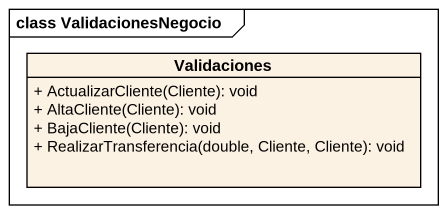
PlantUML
@startuml
mainframe class ValidacionesNegocio
hide circle
hide empty members
skinparam classAttributeIconSize 0
class Validaciones {
  + ActualizarCliente(Cliente): void
  + AltaCliente(Cliente): void
  + BajaCliente(Cliente): void
  + RealizarTransferencia(double, Cliente, Cliente): void
}
@enduml
